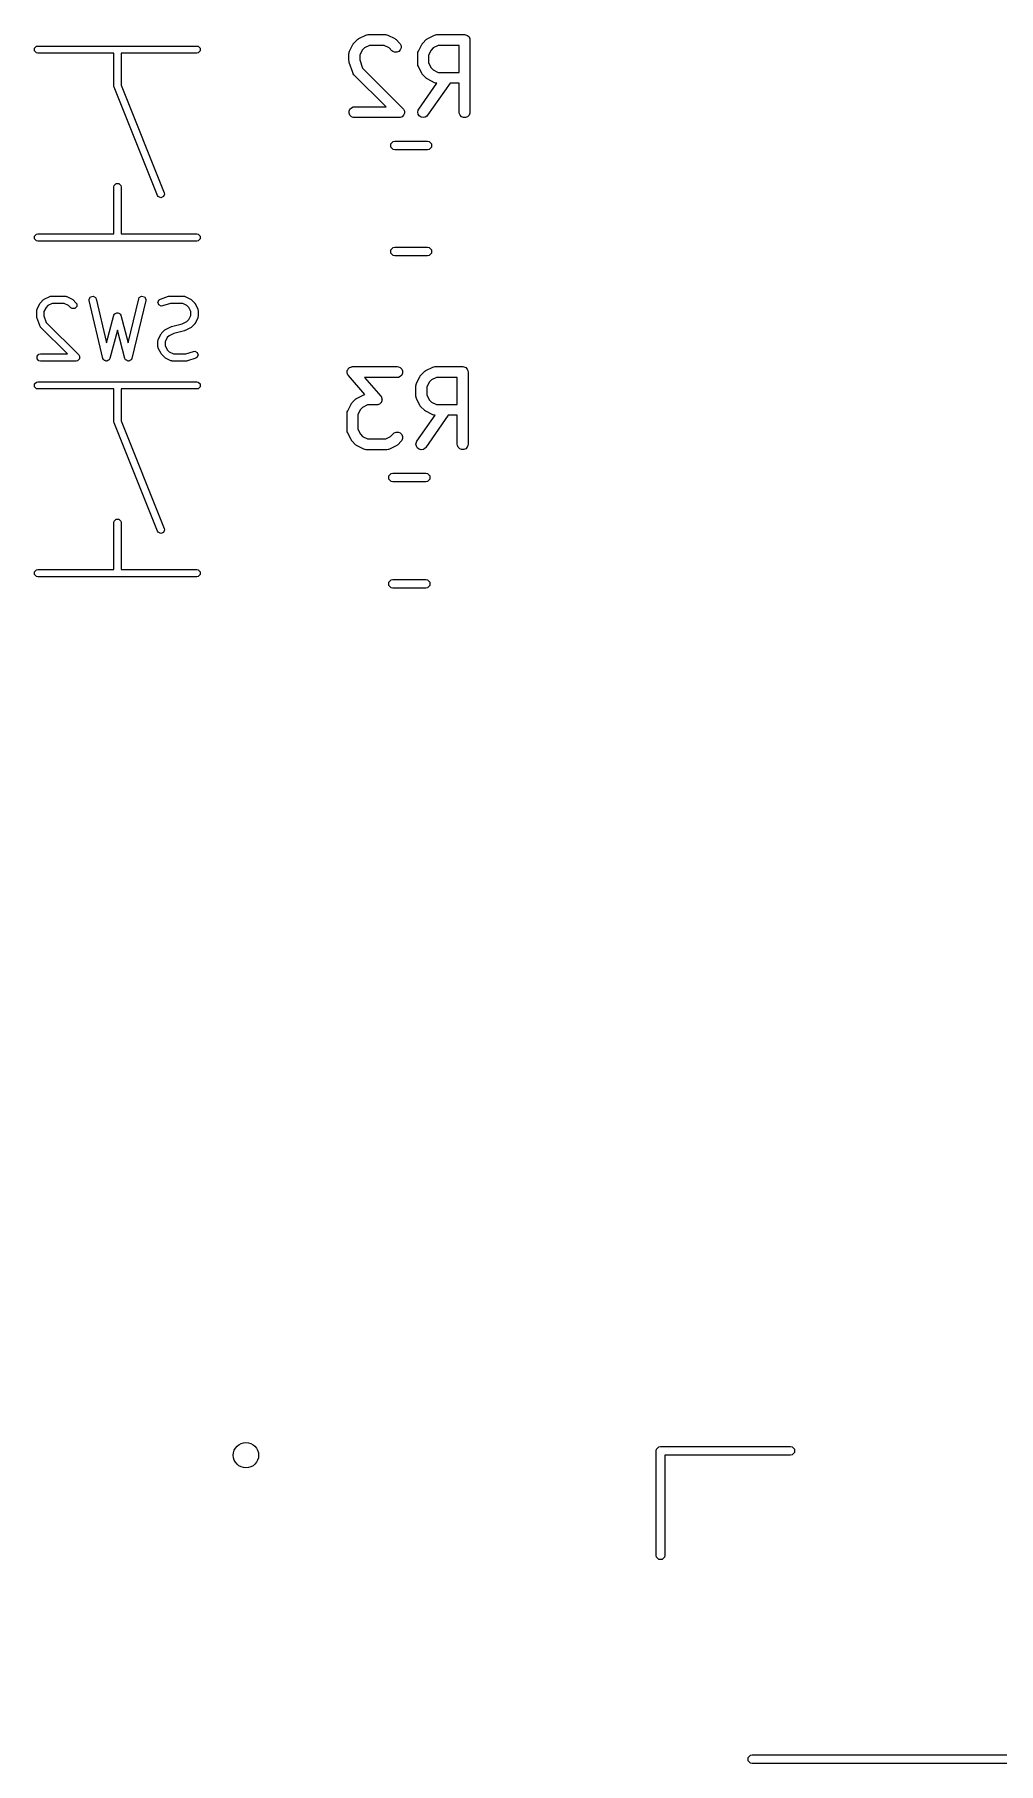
# Model space of a CAD drawing. Extents: x 0.28 to 2.83, y 0.23 to 2.12.
# Drawn here: x 0.285 to 0.81, y 0.232 to 1.174 of the extents above; entities that cross this region are included whole.
import ezdxf

# ---------------------------------------------------------------- set-up
doc = ezdxf.new("R2010")
doc.units = 0
doc.header["$MEASUREMENT"] = 0
doc.layers.add('BLACK', color=7, linetype='CONTINUOUS')

msp = doc.modelspace()

# ---------------------------------------------------------------- linework, layer by layer
at = {"layer": 'BLACK', "linetype": 'CONTINUOUS'}
for p, q in [((0.45643, 1.16525), (0.4583, 1.169)), ((0.4583, 1.169), (0.45846, 1.16924)), ((0.45846, 1.16924), (0.45849, 1.16932)), ((0.45849, 1.16932), (0.45855, 1.1694)), ((0.45855, 1.1694), (0.45861, 1.16949)), ((0.45861, 1.16949), (0.45867, 1.16954)), ((0.45867, 1.16954), (0.45885, 1.16976)), ((0.45885, 1.16976), (0.46073, 1.17164)), ((0.46073, 1.17164), (0.46095, 1.17182)), ((0.46095, 1.17182), (0.46101, 1.17188)), ((0.46101, 1.17188), (0.46109, 1.17194)), ((0.46109, 1.17194), (0.46118, 1.172)), ((0.46118, 1.172), (0.46125, 1.17203)), ((0.46125, 1.17203), (0.4615, 1.17219)), ((0.4615, 1.17219), (0.46524, 1.17407)), ((0.46524, 1.17407), (0.46579, 1.17427)), ((0.46579, 1.17427), (0.46589, 1.17428)), ((0.46589, 1.17428), (0.46599, 1.17432)), ((0.46599, 1.17432), (0.46657, 1.17438)), ((0.46657, 1.17438), (0.47594, 1.17438)), ((0.47594, 1.17438), (0.47652, 1.17432)), ((0.47652, 1.17432), (0.47661, 1.17428)), ((0.47661, 1.17428), (0.47672, 1.17427)), ((0.47672, 1.17427), (0.47726, 1.17407)), ((0.47726, 1.17407), (0.48101, 1.17219)), ((0.48101, 1.17219), (0.48126, 1.17203)), ((0.48126, 1.17203), (0.48133, 1.172)), ((0.48133, 1.172), (0.48141, 1.17194)), ((0.48141, 1.17194), (0.4815, 1.17188)), ((0.4815, 1.17188), (0.48155, 1.17182)), ((0.48155, 1.17182), (0.48178, 1.17164)), ((0.48178, 1.17164), (0.48365, 1.16976)), ((0.48365, 1.16976), (0.48402, 1.16932)), ((0.48402, 1.16932), (0.48446, 1.16825)), ((0.49392, 1.16525), (0.4958, 1.169)), ((0.4958, 1.169), (0.49595, 1.16924)), ((0.49595, 1.16924), (0.49598, 1.16932)), ((0.49598, 1.16932), (0.49605, 1.1694)), ((0.49605, 1.1694), (0.4961, 1.16949)), ((0.4961, 1.16949), (0.49616, 1.16954)), ((0.49616, 1.16954), (0.49635, 1.16976)), ((0.49635, 1.16976), (0.49822, 1.17164)), ((0.49822, 1.17164), (0.49845, 1.17182)), ((0.49845, 1.17182), (0.4985, 1.17188)), ((0.4985, 1.17188), (0.49859, 1.17194)), ((0.49859, 1.17194), (0.49867, 1.172)), ((0.49867, 1.172), (0.49874, 1.17203)), ((0.49874, 1.17203), (0.49899, 1.17219)), ((0.49899, 1.17219), (0.50274, 1.17407)), ((0.50274, 1.17407), (0.50328, 1.17427)), ((0.50328, 1.17427), (0.50339, 1.17428)), ((0.50339, 1.17428), (0.50348, 1.17432)), ((0.50348, 1.17432), (0.50406, 1.17438)), ((0.50406, 1.17438), (0.51906, 1.17438)), ((0.51906, 1.17438), (0.51963, 1.17432)), ((0.51963, 1.17432), (0.5207, 1.17388)), ((0.5207, 1.17388), (0.52151, 1.17306)), ((0.52151, 1.17306), (0.52195, 1.172)), ((0.52195, 1.172), (0.52201, 1.17142)), ((0.52201, 1.17142), (0.52201, 1.13205)), ((0.28487, 1.16693), (0.28594, 1.168)), ((0.28487, 1.16543), (0.28487, 1.16693)), ((0.28594, 1.16436), (0.28487, 1.16543)), ((0.28594, 1.168), (0.28669, 1.16815)), ((0.28669, 1.16421), (0.28594, 1.16436)), ((0.28669, 1.16815), (0.37331, 1.16815)), ((0.32803, 1.16421), (0.28669, 1.16421)), ((0.32803, 1.1465), (0.32803, 1.16421)), ((0.37331, 1.16421), (0.33197, 1.16421)), ((0.33197, 1.16421), (0.33197, 1.14688)), ((0.37331, 1.16815), (0.37406, 1.168)), ((0.37406, 1.16436), (0.37331, 1.16421)), ((0.37406, 1.168), (0.37513, 1.16693)), ((0.37513, 1.16543), (0.37406, 1.16436)), ((0.37513, 1.16693), (0.37513, 1.16543)), ((0.45611, 1.16393), (0.45617, 1.1645)), ((0.45611, 1.16018), (0.45611, 1.16393)), ((0.45614, 1.15988), (0.45611, 1.16018)), ((0.45614, 1.15981), (0.45614, 1.15988)), ((0.45616, 1.1597), (0.45614, 1.15981)), ((0.45617, 1.1596), (0.45616, 1.1597)), ((0.45617, 1.1645), (0.45621, 1.1646)), ((0.4562, 1.15953), (0.45617, 1.1596)), ((0.45627, 1.15924), (0.4562, 1.15953)), ((0.45621, 1.1646), (0.45622, 1.16471)), ((0.45622, 1.16471), (0.45643, 1.16525)), ((0.45814, 1.15362), (0.45627, 1.15924)), ((0.46337, 1.16593), (0.46202, 1.16323)), ((0.46202, 1.16323), (0.46202, 1.16066)), ((0.46202, 1.16066), (0.46352, 1.15615)), ((0.46456, 1.16712), (0.46337, 1.16593)), ((0.46726, 1.16847), (0.46456, 1.16712)), ((0.47524, 1.16847), (0.46726, 1.16847)), ((0.47794, 1.16712), (0.47524, 1.16847)), ((0.47948, 1.16559), (0.47794, 1.16712)), ((0.47992, 1.16522), (0.47948, 1.16559)), ((0.48099, 1.16478), (0.47992, 1.16522)), ((0.48214, 1.16478), (0.48099, 1.16478)), ((0.4832, 1.16522), (0.48214, 1.16478)), ((0.48402, 1.16603), (0.4832, 1.16522)), ((0.48446, 1.1671), (0.48402, 1.16603)), ((0.48446, 1.16825), (0.48446, 1.1671)), ((0.49361, 1.16393), (0.49367, 1.1645)), ((0.49361, 1.1583), (0.49361, 1.16393)), ((0.49367, 1.1645), (0.49371, 1.1646)), ((0.49371, 1.16471), (0.49392, 1.16525)), ((0.49371, 1.1646), (0.49371, 1.16471)), ((0.50086, 1.16593), (0.49951, 1.16323)), ((0.49951, 1.16323), (0.49951, 1.159)), ((0.50206, 1.16712), (0.50086, 1.16593)), ((0.50476, 1.16847), (0.50206, 1.16712)), ((0.51611, 1.16847), (0.50476, 1.16847)), ((0.51611, 1.15375), (0.51611, 1.16847)), ((0.45838, 1.15309), (0.45814, 1.15362)), ((0.45845, 1.15301), (0.45838, 1.15309)), ((0.45849, 1.15291), (0.45845, 1.15301)), ((0.45885, 1.15246), (0.45849, 1.15291)), ((0.47631, 1.13501), (0.45885, 1.15246)), ((0.46352, 1.15615), (0.48553, 1.13414)), ((0.49367, 1.15773), (0.49361, 1.1583)), ((0.49371, 1.15763), (0.49367, 1.15773)), ((0.49371, 1.15752), (0.49371, 1.15763)), ((0.49392, 1.15698), (0.49371, 1.15752)), ((0.4958, 1.15323), (0.49392, 1.15698)), ((0.49595, 1.15298), (0.4958, 1.15323)), ((0.49598, 1.15291), (0.49595, 1.15298)), ((0.49605, 1.15283), (0.49598, 1.15291)), ((0.4961, 1.15274), (0.49605, 1.15283)), ((0.49616, 1.15269), (0.4961, 1.15274)), ((0.49635, 1.15246), (0.49616, 1.15269)), ((0.49822, 1.15059), (0.49635, 1.15246)), ((0.49845, 1.1504), (0.49822, 1.15059)), ((0.4985, 1.15034), (0.49845, 1.1504)), ((0.49859, 1.15029), (0.4985, 1.15034)), ((0.49867, 1.15022), (0.49859, 1.15029)), ((0.49874, 1.15019), (0.49867, 1.15022)), ((0.49899, 1.15004), (0.49874, 1.15019)), ((0.50274, 1.14816), (0.49899, 1.15004)), ((0.49951, 1.159), (0.50086, 1.1563)), ((0.50086, 1.1563), (0.50206, 1.1551)), ((0.50206, 1.1551), (0.50476, 1.15375)), ((0.50476, 1.15375), (0.51611, 1.15375)), ((0.3281, 1.14613), (0.32803, 1.1465)), ((0.32817, 1.14576), (0.3281, 1.14613)), ((0.35179, 1.08671), (0.32817, 1.14576)), ((0.33197, 1.14688), (0.35545, 1.08817)), ((0.49414, 1.13375), (0.50402, 1.14785)), ((0.51122, 1.14785), (0.49898, 1.13036)), ((0.50328, 1.14795), (0.50274, 1.14816)), ((0.50339, 1.14795), (0.50328, 1.14795)), ((0.50348, 1.14791), (0.50339, 1.14795)), ((0.50402, 1.14785), (0.50348, 1.14791)), ((0.51611, 1.14785), (0.51122, 1.14785)), ((0.51611, 1.13205), (0.51611, 1.14785)), ((0.45617, 1.13263), (0.45661, 1.13369)), ((0.45617, 1.13148), (0.45617, 1.13263)), ((0.45661, 1.13041), (0.45617, 1.13148)), ((0.45661, 1.13369), (0.45743, 1.13451)), ((0.45743, 1.13451), (0.45849, 1.13495)), ((0.45849, 1.13495), (0.45907, 1.13501)), ((0.45907, 1.13501), (0.47631, 1.13501)), ((0.48553, 1.13414), (0.48589, 1.13369)), ((0.48589, 1.13369), (0.48633, 1.13263)), ((0.48633, 1.13148), (0.48589, 1.13041)), ((0.48633, 1.13263), (0.48633, 1.13148)), ((0.49361, 1.13212), (0.49386, 1.13324)), ((0.49381, 1.13098), (0.49361, 1.13212)), ((0.49443, 1.13001), (0.49381, 1.13098)), ((0.49386, 1.13324), (0.49414, 1.13375)), ((0.51616, 1.13148), (0.51611, 1.13205)), ((0.5166, 1.13041), (0.51616, 1.13148)), ((0.52195, 1.13148), (0.52151, 1.13041)), ((0.52201, 1.13205), (0.52195, 1.13148)), ((0.45743, 1.1296), (0.45661, 1.13041)), ((0.45849, 1.12916), (0.45743, 1.1296)), ((0.45907, 1.1291), (0.45849, 1.12916)), ((0.48344, 1.1291), (0.45907, 1.1291)), ((0.48401, 1.12916), (0.48344, 1.1291)), ((0.48448, 1.12935), (0.48401, 1.12916)), ((0.48508, 1.1296), (0.48448, 1.12935)), ((0.48589, 1.13041), (0.48508, 1.1296)), ((0.49537, 1.12935), (0.49443, 1.13001)), ((0.4965, 1.1291), (0.49537, 1.12935)), ((0.49763, 1.1293), (0.4965, 1.1291)), ((0.4986, 1.12992), (0.49763, 1.1293)), ((0.49898, 1.13036), (0.4986, 1.12992)), ((0.51742, 1.1296), (0.5166, 1.13041)), ((0.51848, 1.12916), (0.51742, 1.1296)), ((0.51963, 1.12916), (0.51848, 1.12916)), ((0.5207, 1.1296), (0.51963, 1.12916)), ((0.52151, 1.13041), (0.5207, 1.1296)), ((0.47888, 1.11484), (0.48016, 1.11612)), ((0.47888, 1.11303), (0.47888, 1.11484)), ((0.48016, 1.11175), (0.47888, 1.11303)), ((0.48016, 1.11612), (0.48106, 1.1163)), ((0.48106, 1.1163), (0.49894, 1.1163)), ((0.49894, 1.1163), (0.49984, 1.11612)), ((0.49984, 1.11612), (0.50112, 1.11484)), ((0.50112, 1.11303), (0.49984, 1.11175)), ((0.50112, 1.11484), (0.50112, 1.11303)), ((0.48106, 1.11157), (0.48016, 1.11175)), ((0.49894, 1.11157), (0.48106, 1.11157)), ((0.49984, 1.11175), (0.49894, 1.11157)), ((0.32818, 1.09213), (0.32925, 1.0932)), ((0.32925, 1.0932), (0.33075, 1.0932)), ((0.33075, 1.0932), (0.33182, 1.09213)), ((0.32803, 1.09138), (0.32818, 1.09213)), ((0.32803, 1.06579), (0.32803, 1.09138)), ((0.33182, 1.09213), (0.33197, 1.09138)), ((0.33197, 1.09138), (0.33197, 1.06579)), ((0.35221, 1.08607), (0.35179, 1.08671)), ((0.3536, 1.08547), (0.35221, 1.08607)), ((0.355, 1.08603), (0.3536, 1.08547)), ((0.35559, 1.08742), (0.355, 1.08603)), ((0.35545, 1.08817), (0.35559, 1.08742)), ((0.28487, 1.06457), (0.28594, 1.06564)), ((0.28594, 1.06564), (0.28669, 1.06579)), ((0.28669, 1.06579), (0.32803, 1.06579)), ((0.33197, 1.06579), (0.37331, 1.06579)), ((0.37331, 1.06579), (0.37406, 1.06564)), ((0.37406, 1.06564), (0.37513, 1.06457)), ((0.28487, 1.06307), (0.28487, 1.06457)), ((0.28594, 1.062), (0.28487, 1.06307)), ((0.28669, 1.06185), (0.28594, 1.062)), ((0.37331, 1.06185), (0.28669, 1.06185)), ((0.37406, 1.062), (0.37331, 1.06185)), ((0.37513, 1.06307), (0.37406, 1.062)), ((0.37513, 1.06457), (0.37513, 1.06307)), ((0.47888, 1.05697), (0.48016, 1.05825)), ((0.47888, 1.05516), (0.47888, 1.05697)), ((0.48016, 1.05825), (0.48106, 1.05843)), ((0.48106, 1.05843), (0.49894, 1.05843)), ((0.49894, 1.05843), (0.49984, 1.05825)), ((0.49984, 1.05825), (0.50112, 1.05697)), ((0.50112, 1.05697), (0.50112, 1.05516)), ((0.48016, 1.05388), (0.47888, 1.05516)), ((0.48106, 1.0537), (0.48016, 1.05388)), ((0.49894, 1.0537), (0.48106, 1.0537)), ((0.49984, 1.05388), (0.49894, 1.0537)), ((0.50112, 1.05516), (0.49984, 1.05388)), ((0.28624, 1.02472), (0.28774, 1.02772)), ((0.28774, 1.02772), (0.28794, 1.02797)), ((0.28794, 1.02797), (0.28811, 1.02823)), ((0.28811, 1.02823), (0.28961, 1.02973)), ((0.28961, 1.02973), (0.28988, 1.02991)), ((0.28988, 1.02991), (0.29012, 1.0301)), ((0.29012, 1.0301), (0.29312, 1.0316)), ((0.29447, 1.02787), (0.29217, 1.02672)), ((0.29312, 1.0316), (0.29322, 1.03163)), ((0.29322, 1.03163), (0.29325, 1.03166)), ((0.29325, 1.03166), (0.29356, 1.03172)), ((0.29356, 1.03172), (0.29386, 1.0318)), ((0.29386, 1.0318), (0.29391, 1.03179)), ((0.29391, 1.03179), (0.294, 1.03181)), ((0.294, 1.03181), (0.3015, 1.03181)), ((0.30104, 1.02787), (0.29447, 1.02787)), ((0.30334, 1.02672), (0.30104, 1.02787)), ((0.3015, 1.03181), (0.3016, 1.03179)), ((0.3016, 1.03179), (0.30164, 1.0318)), ((0.30164, 1.0318), (0.30195, 1.03172)), ((0.30195, 1.03172), (0.30226, 1.03166)), ((0.30226, 1.03166), (0.30229, 1.03163)), ((0.30229, 1.03163), (0.30238, 1.0316)), ((0.30238, 1.0316), (0.30538, 1.0301)), ((0.30538, 1.0301), (0.30563, 1.02991)), ((0.30563, 1.02991), (0.3059, 1.02973)), ((0.3059, 1.02973), (0.30739, 1.02823)), ((0.30739, 1.02823), (0.30782, 1.02759)), ((0.30782, 1.02759), (0.30782, 1.02609)), ((0.31456, 1.03015), (0.31535, 1.03143)), ((0.31459, 1.02938), (0.31456, 1.03015)), ((0.32209, 0.99789), (0.31459, 1.02938)), ((0.31535, 1.03143), (0.31681, 1.03178)), ((0.31681, 1.03178), (0.3181, 1.03099)), ((0.3181, 1.03099), (0.31842, 1.03029)), ((0.31842, 1.03029), (0.32411, 1.00639)), ((0.33589, 1.00639), (0.34158, 1.03029)), ((0.34541, 1.02938), (0.33791, 0.99789)), ((0.34158, 1.03029), (0.3419, 1.03099)), ((0.3419, 1.03099), (0.34319, 1.03178)), ((0.34319, 1.03178), (0.34465, 1.03143)), ((0.34465, 1.03143), (0.34544, 1.03015)), ((0.34544, 1.03015), (0.34541, 1.02938)), ((0.35203, 1.02848), (0.35271, 1.02983)), ((0.35251, 1.02705), (0.35203, 1.02848)), ((0.35271, 1.02983), (0.35337, 1.03021)), ((0.35337, 1.03021), (0.35787, 1.03171)), ((0.35882, 1.02787), (0.35462, 1.02647)), ((0.35787, 1.03171), (0.35819, 1.03175)), ((0.35819, 1.03175), (0.3585, 1.03181)), ((0.3585, 1.03181), (0.366, 1.03181)), ((0.36553, 1.02787), (0.35882, 1.02787)), ((0.36783, 1.02672), (0.36553, 1.02787)), ((0.366, 1.03181), (0.36609, 1.03179)), ((0.36609, 1.03179), (0.36614, 1.0318)), ((0.36614, 1.0318), (0.36644, 1.03172)), ((0.36644, 1.03172), (0.36675, 1.03166)), ((0.36675, 1.03166), (0.36678, 1.03163)), ((0.36678, 1.03163), (0.36688, 1.0316)), ((0.36688, 1.0316), (0.36988, 1.0301)), ((0.36988, 1.0301), (0.37012, 1.02991)), ((0.37012, 1.02991), (0.37039, 1.02973)), ((0.37039, 1.02973), (0.37189, 1.02823)), ((0.37189, 1.02823), (0.37206, 1.02797)), ((0.37206, 1.02797), (0.37226, 1.02772)), ((0.37226, 1.02772), (0.37376, 1.02472)), ((0.28604, 1.02398), (0.28612, 1.02428)), ((0.28606, 1.02394), (0.28604, 1.02398)), ((0.28604, 1.02384), (0.28606, 1.02394)), ((0.28604, 1.02084), (0.28604, 1.02384)), ((0.2861, 1.02053), (0.28604, 1.02084)), ((0.28614, 1.02022), (0.2861, 1.02053)), ((0.28612, 1.02428), (0.28619, 1.02459)), ((0.28764, 1.01572), (0.28614, 1.02022)), ((0.28619, 1.02459), (0.28622, 1.02462)), ((0.28622, 1.02462), (0.28624, 1.02472)), ((0.29112, 1.02567), (0.28997, 1.02337)), ((0.28997, 1.02337), (0.28997, 1.02116)), ((0.28997, 1.02116), (0.29123, 1.0174)), ((0.29217, 1.02672), (0.29112, 1.02567)), ((0.30461, 1.02545), (0.30334, 1.02672)), ((0.30525, 1.02502), (0.30461, 1.02545)), ((0.30676, 1.02502), (0.30525, 1.02502)), ((0.30782, 1.02609), (0.30676, 1.02502)), ((0.32411, 1.00639), (0.3281, 1.02135)), ((0.3281, 1.02135), (0.32844, 1.02204)), ((0.32844, 1.02204), (0.32867, 1.02217)), ((0.32867, 1.02217), (0.3288, 1.0224)), ((0.3288, 1.0224), (0.3293, 1.02253)), ((0.3293, 1.02253), (0.32974, 1.02279)), ((0.32974, 1.02279), (0.33, 1.02272)), ((0.33, 1.02272), (0.33026, 1.02279)), ((0.33026, 1.02279), (0.3307, 1.02254)), ((0.3307, 1.02254), (0.3312, 1.0224)), ((0.3312, 1.0224), (0.33133, 1.02217)), ((0.33133, 1.02217), (0.33156, 1.02204)), ((0.33156, 1.02204), (0.3319, 1.02135)), ((0.3319, 1.02135), (0.33589, 1.00639)), ((0.35386, 1.02638), (0.35251, 1.02705)), ((0.35462, 1.02647), (0.35386, 1.02638)), ((0.36531, 1.0167), (0.36783, 1.01796)), ((0.36888, 1.02567), (0.36783, 1.02672)), ((0.36783, 1.01796), (0.36888, 1.01901)), ((0.37003, 1.02337), (0.36888, 1.02567)), ((0.36888, 1.01901), (0.37003, 1.0213)), ((0.37003, 1.0213), (0.37003, 1.02337)), ((0.37376, 1.01996), (0.37226, 1.01696)), ((0.37376, 1.02472), (0.37378, 1.02462)), ((0.37378, 1.02005), (0.37376, 1.01996)), ((0.37378, 1.02462), (0.37381, 1.02459)), ((0.37381, 1.02009), (0.37378, 1.02005)), ((0.37381, 1.02459), (0.37387, 1.02428)), ((0.37387, 1.0204), (0.37381, 1.02009)), ((0.37387, 1.02428), (0.37396, 1.02398)), ((0.37396, 1.0207), (0.37387, 1.0204)), ((0.37396, 1.02398), (0.37394, 1.02394)), ((0.37394, 1.02394), (0.37396, 1.02384)), ((0.37396, 1.02084), (0.37394, 1.02074)), ((0.37394, 1.02074), (0.37396, 1.0207)), ((0.37396, 1.02384), (0.37396, 1.02084)), ((0.28769, 1.01563), (0.28764, 1.01572)), ((0.28769, 1.01559), (0.28769, 1.01563)), ((0.28786, 1.01532), (0.28769, 1.01559)), ((0.28802, 1.01505), (0.28786, 1.01532)), ((0.28806, 1.01503), (0.28802, 1.01505)), ((0.28811, 1.01495), (0.28806, 1.01503)), ((0.30275, 1.00031), (0.28811, 1.01495)), ((0.29123, 1.0174), (0.30889, 0.99973)), ((0.33, 1.0132), (0.3259, 0.99784)), ((0.3341, 0.99784), (0.33, 1.0132)), ((0.35224, 1.00822), (0.35374, 1.01122)), ((0.35374, 1.01122), (0.35393, 1.01147)), ((0.35393, 1.01147), (0.3541, 1.01173)), ((0.3541, 1.01173), (0.3556, 1.01323)), ((0.3556, 1.01323), (0.35587, 1.01341)), ((0.35587, 1.01341), (0.35612, 1.0136)), ((0.35711, 1.00918), (0.35597, 1.00688)), ((0.35612, 1.0136), (0.35912, 1.0151)), ((0.35816, 1.01022), (0.35711, 1.00918)), ((0.36068, 1.01148), (0.35816, 1.01022)), ((0.35912, 1.0151), (0.35932, 1.01516)), ((0.35932, 1.01516), (0.35952, 1.01525)), ((0.35952, 1.01525), (0.36531, 1.0167)), ((0.36647, 1.01293), (0.36068, 1.01148)), ((0.36667, 1.01302), (0.36647, 1.01293)), ((0.36688, 1.01308), (0.36667, 1.01302)), ((0.36988, 1.01458), (0.36688, 1.01308)), ((0.37012, 1.01477), (0.36988, 1.01458)), ((0.37039, 1.01495), (0.37012, 1.01477)), ((0.37189, 1.01645), (0.37039, 1.01495)), ((0.37206, 1.01671), (0.37189, 1.01645)), ((0.37226, 1.01696), (0.37206, 1.01671)), ((0.28619, 0.9991), (0.28725, 1.00016)), ((0.28619, 0.99759), (0.28619, 0.9991)), ((0.28725, 1.00016), (0.28801, 1.00031)), ((0.28801, 1.00031), (0.30275, 1.00031)), ((0.30889, 0.99973), (0.30932, 0.9991)), ((0.30932, 0.9991), (0.30932, 0.99759)), ((0.35203, 1.00748), (0.35212, 1.00779)), ((0.35205, 1.00744), (0.35203, 1.00748)), ((0.35203, 1.00734), (0.35205, 1.00744)), ((0.35203, 1.00434), (0.35203, 1.00734)), ((0.35205, 1.00425), (0.35203, 1.00434)), ((0.35203, 1.0042), (0.35205, 1.00425)), ((0.35212, 1.0039), (0.35203, 1.0042)), ((0.35212, 1.00779), (0.35218, 1.00809)), ((0.35218, 1.00359), (0.35212, 1.0039)), ((0.35218, 1.00809), (0.35221, 1.00813)), ((0.35221, 1.00356), (0.35218, 1.00359)), ((0.35221, 1.00813), (0.35224, 1.00822)), ((0.35224, 1.00346), (0.35221, 1.00356)), ((0.35374, 1.00046), (0.35224, 1.00346)), ((0.35393, 1.00021), (0.35374, 1.00046)), ((0.3541, 0.99995), (0.35393, 1.00021)), ((0.3556, 0.99845), (0.3541, 0.99995)), ((0.35597, 1.00688), (0.35597, 1.00481)), ((0.35597, 1.00481), (0.35711, 1.00251)), ((0.35711, 1.00251), (0.35816, 1.00146)), ((0.35816, 1.00146), (0.36046, 1.00031)), ((0.36046, 1.00031), (0.36718, 1.00031)), ((0.36718, 1.00031), (0.37137, 1.00171)), ((0.37137, 1.00171), (0.37213, 1.00181)), ((0.37213, 1.00181), (0.37348, 1.00113)), ((0.37396, 0.9997), (0.37328, 0.99836)), ((0.37348, 1.00113), (0.37396, 0.9997)), ((0.28725, 0.99652), (0.28619, 0.99759)), ((0.28801, 0.99637), (0.28725, 0.99652)), ((0.3075, 0.99637), (0.28801, 0.99637)), ((0.30826, 0.99652), (0.3075, 0.99637)), ((0.30932, 0.99759), (0.30826, 0.99652)), ((0.32241, 0.99719), (0.32209, 0.99789)), ((0.32266, 0.99703), (0.32241, 0.99719)), ((0.3228, 0.99678), (0.32266, 0.99703)), ((0.32327, 0.99665), (0.3228, 0.99678)), ((0.32369, 0.9964), (0.32327, 0.99665)), ((0.32398, 0.99647), (0.32369, 0.9964)), ((0.32426, 0.99639), (0.32398, 0.99647)), ((0.32468, 0.99664), (0.32426, 0.99639)), ((0.32515, 0.99675), (0.32468, 0.99664)), ((0.32531, 0.997), (0.32515, 0.99675)), ((0.32556, 0.99715), (0.32531, 0.997)), ((0.3259, 0.99784), (0.32556, 0.99715)), ((0.33444, 0.99715), (0.3341, 0.99784)), ((0.33469, 0.997), (0.33444, 0.99715)), ((0.33485, 0.99675), (0.33469, 0.997)), ((0.33532, 0.99664), (0.33485, 0.99675)), ((0.33574, 0.99639), (0.33532, 0.99664)), ((0.33602, 0.99647), (0.33574, 0.99639)), ((0.33631, 0.9964), (0.33602, 0.99647)), ((0.33673, 0.99665), (0.33631, 0.9964)), ((0.3372, 0.99678), (0.33673, 0.99665)), ((0.33734, 0.99703), (0.3372, 0.99678)), ((0.33759, 0.99719), (0.33734, 0.99703)), ((0.33791, 0.99789), (0.33759, 0.99719)), ((0.35587, 0.99828), (0.3556, 0.99845)), ((0.35612, 0.99808), (0.35587, 0.99828)), ((0.35912, 0.99658), (0.35612, 0.99808)), ((0.35921, 0.99656), (0.35912, 0.99658)), ((0.35924, 0.99652), (0.35921, 0.99656)), ((0.35955, 0.99646), (0.35924, 0.99652)), ((0.35986, 0.99638), (0.35955, 0.99646)), ((0.3599, 0.99639), (0.35986, 0.99638)), ((0.36, 0.99637), (0.3599, 0.99639)), ((0.3675, 0.99637), (0.36, 0.99637)), ((0.3678, 0.99644), (0.3675, 0.99637)), ((0.36812, 0.99648), (0.3678, 0.99644)), ((0.37262, 0.99798), (0.36812, 0.99648)), ((0.37328, 0.99836), (0.37262, 0.99798)), ((0.45514, 0.99004), (0.45517, 0.99052)), ((0.45517, 0.98995), (0.45514, 0.99004)), ((0.45517, 0.991), (0.45521, 0.99109)), ((0.45517, 0.99052), (0.45517, 0.991)), ((0.45517, 0.98985), (0.45517, 0.98995)), ((0.45535, 0.98941), (0.45517, 0.98985)), ((0.45521, 0.99109), (0.45522, 0.99119)), ((0.45522, 0.99119), (0.45543, 0.99162)), ((0.45543, 0.99162), (0.45561, 0.99206)), ((0.45561, 0.99206), (0.45568, 0.99214)), ((0.45568, 0.99214), (0.45573, 0.99222)), ((0.45573, 0.99222), (0.45609, 0.99254)), ((0.45609, 0.99254), (0.45643, 0.99288)), ((0.45643, 0.99288), (0.45652, 0.99292)), ((0.45652, 0.99292), (0.45659, 0.99298)), ((0.45659, 0.99298), (0.45705, 0.99314)), ((0.45705, 0.99314), (0.45749, 0.99332)), ((0.45749, 0.99332), (0.45763, 0.99333)), ((0.45763, 0.99333), (0.45768, 0.99335)), ((0.45768, 0.99335), (0.45776, 0.99335)), ((0.45776, 0.99335), (0.45807, 0.99338)), ((0.45807, 0.99338), (0.48244, 0.99338)), ((0.48244, 0.99338), (0.48301, 0.99332)), ((0.48301, 0.99332), (0.48408, 0.99288)), ((0.48408, 0.99288), (0.48489, 0.99206)), ((0.48489, 0.99206), (0.48533, 0.991)), ((0.48533, 0.98985), (0.48489, 0.98878)), ((0.48533, 0.991), (0.48533, 0.98985)), ((0.49535, 0.98876), (0.49722, 0.99064)), ((0.49722, 0.99064), (0.49745, 0.99082)), ((0.49745, 0.99082), (0.4975, 0.99088)), ((0.4975, 0.99088), (0.49759, 0.99094)), ((0.49759, 0.99094), (0.49767, 0.991)), ((0.49767, 0.991), (0.49774, 0.99103)), ((0.49774, 0.99103), (0.49799, 0.99119)), ((0.49799, 0.99119), (0.50174, 0.99307)), ((0.50174, 0.99307), (0.50228, 0.99327)), ((0.50228, 0.99327), (0.50239, 0.99328)), ((0.50239, 0.99328), (0.50248, 0.99332)), ((0.50248, 0.99332), (0.50306, 0.99338)), ((0.50306, 0.99338), (0.51806, 0.99338)), ((0.51806, 0.99338), (0.51863, 0.99332)), ((0.51863, 0.99332), (0.5197, 0.99288)), ((0.5197, 0.99288), (0.52051, 0.99206)), ((0.52051, 0.99206), (0.52095, 0.991)), ((0.52095, 0.991), (0.52101, 0.99042)), ((0.52101, 0.99042), (0.52101, 0.95105)), ((0.28487, 0.98393), (0.28594, 0.985)), ((0.28487, 0.98243), (0.28487, 0.98393)), ((0.28594, 0.98136), (0.28487, 0.98243)), ((0.28594, 0.985), (0.28669, 0.98515)), ((0.28669, 0.98121), (0.28594, 0.98136)), ((0.28669, 0.98515), (0.37331, 0.98515)), ((0.32803, 0.98121), (0.28669, 0.98121)), ((0.32803, 0.9635), (0.32803, 0.98121)), ((0.37331, 0.98121), (0.33197, 0.98121)), ((0.33197, 0.98121), (0.33197, 0.96388)), ((0.37331, 0.98515), (0.37406, 0.985)), ((0.37406, 0.98136), (0.37331, 0.98121)), ((0.37406, 0.985), (0.37513, 0.98393)), ((0.37513, 0.98243), (0.37406, 0.98136)), ((0.37513, 0.98393), (0.37513, 0.98243)), ((0.45551, 0.98895), (0.45535, 0.98941)), ((0.45559, 0.98884), (0.45551, 0.98895)), ((0.45561, 0.98878), (0.45559, 0.98884)), ((0.45567, 0.98873), (0.45561, 0.98878)), ((0.45584, 0.98848), (0.45567, 0.98873)), ((0.46478, 0.97827), (0.45584, 0.98848)), ((0.48244, 0.98747), (0.46457, 0.98747)), ((0.46457, 0.98747), (0.47341, 0.97737)), ((0.48301, 0.98753), (0.48244, 0.98747)), ((0.48408, 0.98797), (0.48301, 0.98753)), ((0.48489, 0.98878), (0.48408, 0.98797)), ((0.49261, 0.98293), (0.49267, 0.9835)), ((0.49261, 0.9773), (0.49261, 0.98293)), ((0.49267, 0.9835), (0.49271, 0.9836)), ((0.49271, 0.98371), (0.49292, 0.98425)), ((0.49271, 0.9836), (0.49271, 0.98371)), ((0.49292, 0.98425), (0.4948, 0.988)), ((0.4948, 0.988), (0.49495, 0.98824)), ((0.49495, 0.98824), (0.49498, 0.98832)), ((0.49498, 0.98832), (0.49505, 0.9884)), ((0.49505, 0.9884), (0.4951, 0.98849)), ((0.4951, 0.98849), (0.49516, 0.98854)), ((0.49516, 0.98854), (0.49535, 0.98876)), ((0.49986, 0.98493), (0.49851, 0.98223)), ((0.49851, 0.98223), (0.49851, 0.978)), ((0.50106, 0.98612), (0.49986, 0.98493)), ((0.50376, 0.98747), (0.50106, 0.98612)), ((0.51511, 0.98747), (0.50376, 0.98747)), ((0.51511, 0.97275), (0.51511, 0.98747)), ((0.45543, 0.96925), (0.4573, 0.973)), ((0.4573, 0.973), (0.45746, 0.97325)), ((0.45746, 0.97325), (0.45749, 0.97332)), ((0.45749, 0.97332), (0.45755, 0.9734)), ((0.45755, 0.9734), (0.45761, 0.97349)), ((0.45761, 0.97349), (0.45767, 0.97354)), ((0.45767, 0.97354), (0.45785, 0.97376)), ((0.45785, 0.97376), (0.45973, 0.97564)), ((0.45973, 0.97564), (0.45995, 0.97583)), ((0.45995, 0.97583), (0.46001, 0.97588)), ((0.46001, 0.97588), (0.46009, 0.97594)), ((0.46009, 0.97594), (0.46018, 0.97601)), ((0.46018, 0.97601), (0.46025, 0.97604)), ((0.46025, 0.97604), (0.4605, 0.97619)), ((0.4605, 0.97619), (0.46424, 0.97807)), ((0.46356, 0.97112), (0.46237, 0.96993)), ((0.46626, 0.97247), (0.46356, 0.97112)), ((0.46424, 0.97807), (0.46478, 0.97827)), ((0.47119, 0.97247), (0.46626, 0.97247)), ((0.47149, 0.9725), (0.47119, 0.97247)), ((0.47157, 0.9725), (0.47149, 0.9725)), ((0.47163, 0.97252), (0.47157, 0.9725)), ((0.47177, 0.97253), (0.47163, 0.97252)), ((0.47221, 0.97271), (0.47177, 0.97253)), ((0.47266, 0.97287), (0.47221, 0.97271)), ((0.47274, 0.97293), (0.47266, 0.97287)), ((0.47283, 0.97297), (0.47274, 0.97293)), ((0.47317, 0.97331), (0.47283, 0.97297)), ((0.47353, 0.97363), (0.47317, 0.97331)), ((0.47341, 0.97737), (0.47359, 0.97712)), ((0.47357, 0.97372), (0.47353, 0.97363)), ((0.47364, 0.97379), (0.47357, 0.97372)), ((0.47359, 0.97712), (0.47364, 0.97707)), ((0.47364, 0.97707), (0.47367, 0.97701)), ((0.47383, 0.97423), (0.47364, 0.97379)), ((0.47367, 0.97701), (0.47375, 0.9769)), ((0.47375, 0.9769), (0.4739, 0.97645)), ((0.47404, 0.97466), (0.47383, 0.97423)), ((0.4739, 0.97645), (0.47409, 0.976)), ((0.47405, 0.97476), (0.47404, 0.97466)), ((0.47409, 0.97485), (0.47405, 0.97476)), ((0.47409, 0.976), (0.47409, 0.9759)), ((0.47409, 0.9759), (0.47412, 0.97581)), ((0.47412, 0.97581), (0.47409, 0.97533)), ((0.47409, 0.97533), (0.47409, 0.97485)), ((0.49267, 0.97673), (0.49261, 0.9773)), ((0.49271, 0.97663), (0.49267, 0.97673)), ((0.49271, 0.97652), (0.49271, 0.97663)), ((0.49292, 0.97598), (0.49271, 0.97652)), ((0.4948, 0.97223), (0.49292, 0.97598)), ((0.49495, 0.97198), (0.4948, 0.97223)), ((0.49498, 0.97191), (0.49495, 0.97198)), ((0.49505, 0.97183), (0.49498, 0.97191)), ((0.4951, 0.97174), (0.49505, 0.97183)), ((0.49516, 0.97169), (0.4951, 0.97174)), ((0.49535, 0.97146), (0.49516, 0.97169)), ((0.49722, 0.96959), (0.49535, 0.97146)), ((0.49851, 0.978), (0.49986, 0.9753)), ((0.49986, 0.9753), (0.50106, 0.9741)), ((0.50106, 0.9741), (0.50376, 0.97275)), ((0.50376, 0.97275), (0.51511, 0.97275)), ((0.3281, 0.96313), (0.32803, 0.9635)), ((0.32817, 0.96276), (0.3281, 0.96313)), ((0.35179, 0.90371), (0.32817, 0.96276)), ((0.33197, 0.96388), (0.35545, 0.90517)), ((0.45511, 0.96793), (0.45517, 0.9685)), ((0.45511, 0.95855), (0.45511, 0.96793)), ((0.45517, 0.9685), (0.45521, 0.9686)), ((0.45521, 0.9686), (0.45522, 0.96871)), ((0.45522, 0.96871), (0.45543, 0.96925)), ((0.46237, 0.96993), (0.46102, 0.96723)), ((0.46102, 0.96723), (0.46102, 0.95925)), ((0.49314, 0.95275), (0.50302, 0.96685)), ((0.49745, 0.9694), (0.49722, 0.96959)), ((0.4975, 0.96934), (0.49745, 0.9694)), ((0.49759, 0.96929), (0.4975, 0.96934)), ((0.49767, 0.96922), (0.49759, 0.96929)), ((0.49774, 0.96919), (0.49767, 0.96922)), ((0.49799, 0.96904), (0.49774, 0.96919)), ((0.51022, 0.96685), (0.49798, 0.94936)), ((0.50174, 0.96716), (0.49799, 0.96904)), ((0.50228, 0.96695), (0.50174, 0.96716)), ((0.50239, 0.96695), (0.50228, 0.96695)), ((0.50248, 0.96691), (0.50239, 0.96695)), ((0.50302, 0.96685), (0.50248, 0.96691)), ((0.51511, 0.96685), (0.51022, 0.96685)), ((0.51511, 0.95105), (0.51511, 0.96685)), ((0.45517, 0.95798), (0.45511, 0.95855)), ((0.45521, 0.95788), (0.45517, 0.95798)), ((0.45522, 0.95777), (0.45521, 0.95788)), ((0.45543, 0.95723), (0.45522, 0.95777)), ((0.4573, 0.95348), (0.45543, 0.95723)), ((0.45746, 0.95324), (0.4573, 0.95348)), ((0.45749, 0.95316), (0.45746, 0.95324)), ((0.45755, 0.95308), (0.45749, 0.95316)), ((0.45761, 0.95299), (0.45755, 0.95308)), ((0.45767, 0.95294), (0.45761, 0.95299)), ((0.45785, 0.95272), (0.45767, 0.95294)), ((0.45973, 0.95084), (0.45785, 0.95272)), ((0.46102, 0.95925), (0.46237, 0.95655)), ((0.46237, 0.95655), (0.46356, 0.95536)), ((0.46356, 0.95536), (0.46626, 0.95401)), ((0.46626, 0.95401), (0.47612, 0.95401)), ((0.47612, 0.95401), (0.47881, 0.95536)), ((0.47881, 0.95536), (0.48035, 0.95689)), ((0.48035, 0.95689), (0.4808, 0.95726)), ((0.4808, 0.95726), (0.48186, 0.9577)), ((0.48186, 0.9577), (0.48301, 0.9577)), ((0.48453, 0.95272), (0.48265, 0.95084)), ((0.48301, 0.9577), (0.48408, 0.95726)), ((0.48408, 0.95726), (0.48489, 0.95644)), ((0.48489, 0.95316), (0.48453, 0.95272)), ((0.48489, 0.95644), (0.48533, 0.95538)), ((0.48533, 0.95423), (0.48489, 0.95316)), ((0.48533, 0.95538), (0.48533, 0.95423)), ((0.49261, 0.95112), (0.49286, 0.95224)), ((0.49286, 0.95224), (0.49314, 0.95275)), ((0.45995, 0.95066), (0.45973, 0.95084)), ((0.46001, 0.9506), (0.45995, 0.95066)), ((0.46009, 0.95054), (0.46001, 0.9506)), ((0.46018, 0.95047), (0.46009, 0.95054)), ((0.46025, 0.95044), (0.46018, 0.95047)), ((0.4605, 0.95029), (0.46025, 0.95044)), ((0.46424, 0.94841), (0.4605, 0.95029)), ((0.46479, 0.94821), (0.46424, 0.94841)), ((0.46489, 0.9482), (0.46479, 0.94821)), ((0.46499, 0.94816), (0.46489, 0.9482)), ((0.46557, 0.9481), (0.46499, 0.94816)), ((0.47681, 0.9481), (0.46557, 0.9481)), ((0.47739, 0.94816), (0.47681, 0.9481)), ((0.47749, 0.9482), (0.47739, 0.94816)), ((0.47759, 0.94821), (0.47749, 0.9482)), ((0.47813, 0.94841), (0.47759, 0.94821)), ((0.48188, 0.95029), (0.47813, 0.94841)), ((0.48213, 0.95044), (0.48188, 0.95029)), ((0.4822, 0.95047), (0.48213, 0.95044)), ((0.48228, 0.95054), (0.4822, 0.95047)), ((0.48237, 0.9506), (0.48228, 0.95054)), ((0.48243, 0.95066), (0.48237, 0.9506)), ((0.48265, 0.95084), (0.48243, 0.95066)), ((0.49281, 0.94998), (0.49261, 0.95112)), ((0.49343, 0.94901), (0.49281, 0.94998)), ((0.49437, 0.94835), (0.49343, 0.94901)), ((0.4955, 0.9481), (0.49437, 0.94835)), ((0.49663, 0.9483), (0.4955, 0.9481)), ((0.4976, 0.94892), (0.49663, 0.9483)), ((0.49798, 0.94936), (0.4976, 0.94892)), ((0.51516, 0.95048), (0.51511, 0.95105)), ((0.5156, 0.94941), (0.51516, 0.95048)), ((0.51642, 0.9486), (0.5156, 0.94941)), ((0.51748, 0.94816), (0.51642, 0.9486)), ((0.51863, 0.94816), (0.51748, 0.94816)), ((0.5197, 0.9486), (0.51863, 0.94816)), ((0.52051, 0.94941), (0.5197, 0.9486)), ((0.52095, 0.95048), (0.52051, 0.94941)), ((0.52101, 0.95105), (0.52095, 0.95048)), ((0.47788, 0.93384), (0.47916, 0.93512)), ((0.47788, 0.93203), (0.47788, 0.93384)), ((0.47916, 0.93512), (0.48006, 0.9353)), ((0.48006, 0.9353), (0.49794, 0.9353)), ((0.49794, 0.9353), (0.49884, 0.93512)), ((0.49884, 0.93512), (0.50012, 0.93384)), ((0.50012, 0.93384), (0.50012, 0.93203)), ((0.47916, 0.93075), (0.47788, 0.93203)), ((0.48006, 0.93057), (0.47916, 0.93075)), ((0.49794, 0.93057), (0.48006, 0.93057)), ((0.49884, 0.93075), (0.49794, 0.93057)), ((0.50012, 0.93203), (0.49884, 0.93075)), ((0.32803, 0.90838), (0.32818, 0.90913)), ((0.32803, 0.88279), (0.32803, 0.90838)), ((0.32818, 0.90913), (0.32925, 0.9102)), ((0.32925, 0.9102), (0.33075, 0.9102)), ((0.33075, 0.9102), (0.33182, 0.90913)), ((0.33182, 0.90913), (0.33197, 0.90838)), ((0.33197, 0.90838), (0.33197, 0.88279)), ((0.35545, 0.90517), (0.35559, 0.90442)), ((0.35221, 0.90307), (0.35179, 0.90371)), ((0.3536, 0.90247), (0.35221, 0.90307)), ((0.355, 0.90303), (0.3536, 0.90247)), ((0.35559, 0.90442), (0.355, 0.90303)), ((0.28487, 0.88157), (0.28594, 0.88264)), ((0.28487, 0.88007), (0.28487, 0.88157)), ((0.28594, 0.879), (0.28487, 0.88007)), ((0.28594, 0.88264), (0.28669, 0.88279)), ((0.28669, 0.87885), (0.28594, 0.879)), ((0.28669, 0.88279), (0.32803, 0.88279)), ((0.37331, 0.87885), (0.28669, 0.87885)), ((0.33197, 0.88279), (0.37331, 0.88279)), ((0.37331, 0.88279), (0.37406, 0.88264)), ((0.37406, 0.879), (0.37331, 0.87885)), ((0.37406, 0.88264), (0.37513, 0.88157)), ((0.37513, 0.88007), (0.37406, 0.879)), ((0.37513, 0.88157), (0.37513, 0.88007)), ((0.47788, 0.87597), (0.47916, 0.87725)), ((0.47916, 0.87725), (0.48006, 0.87743)), ((0.48006, 0.87743), (0.49794, 0.87743)), ((0.49794, 0.87743), (0.49884, 0.87725)), ((0.49884, 0.87725), (0.50012, 0.87597)), ((0.47788, 0.87416), (0.47788, 0.87597)), ((0.47916, 0.87288), (0.47788, 0.87416)), ((0.48006, 0.8727), (0.47916, 0.87288)), ((0.49794, 0.8727), (0.48006, 0.8727)), ((0.49884, 0.87288), (0.49794, 0.8727)), ((0.50012, 0.87416), (0.49884, 0.87288)), ((0.50012, 0.87597), (0.50012, 0.87416)), ((0.62345, 0.40249), (0.62363, 0.40339)), ((0.62345, 0.3454), (0.62345, 0.40249)), ((0.62363, 0.40339), (0.62491, 0.40467)), ((0.62491, 0.40467), (0.62581, 0.40485)), ((0.62581, 0.40485), (0.69668, 0.40485)), ((0.69668, 0.40013), (0.62817, 0.40013)), ((0.62817, 0.40013), (0.62817, 0.3454)), ((0.69668, 0.40485), (0.69758, 0.40467)), ((0.69758, 0.40031), (0.69668, 0.40013)), ((0.69758, 0.40467), (0.69886, 0.40339)), ((0.69886, 0.40158), (0.69758, 0.40031)), ((0.69886, 0.40339), (0.69886, 0.40158)), ((0.62363, 0.3445), (0.62345, 0.3454)), ((0.62491, 0.34322), (0.62363, 0.3445)), ((0.62672, 0.34322), (0.62491, 0.34322)), ((0.62799, 0.3445), (0.62672, 0.34322)), ((0.62817, 0.3454), (0.62799, 0.3445)), ((0.67363, 0.23528), (0.67491, 0.23656)), ((0.67491, 0.23656), (0.67581, 0.23674)), ((0.67581, 0.23674), (1.10613, 0.23674)), ((0.67363, 0.23347), (0.67363, 0.23528)), ((0.67491, 0.2322), (0.67363, 0.23347)), ((0.67581, 0.23202), (0.67491, 0.2322)), ((1.10613, 0.23202), (0.67581, 0.23202))]:
    msp.add_line(p, q, dxfattribs=at)
at = {"layer": 'BLACK'}
msp.add_circle((0.4, 0.4), 0.00689, dxfattribs=at)
msp.add_circle((0.4, 0.4), 0.00689, dxfattribs=at)

doc.saveas('drawing.dxf')
